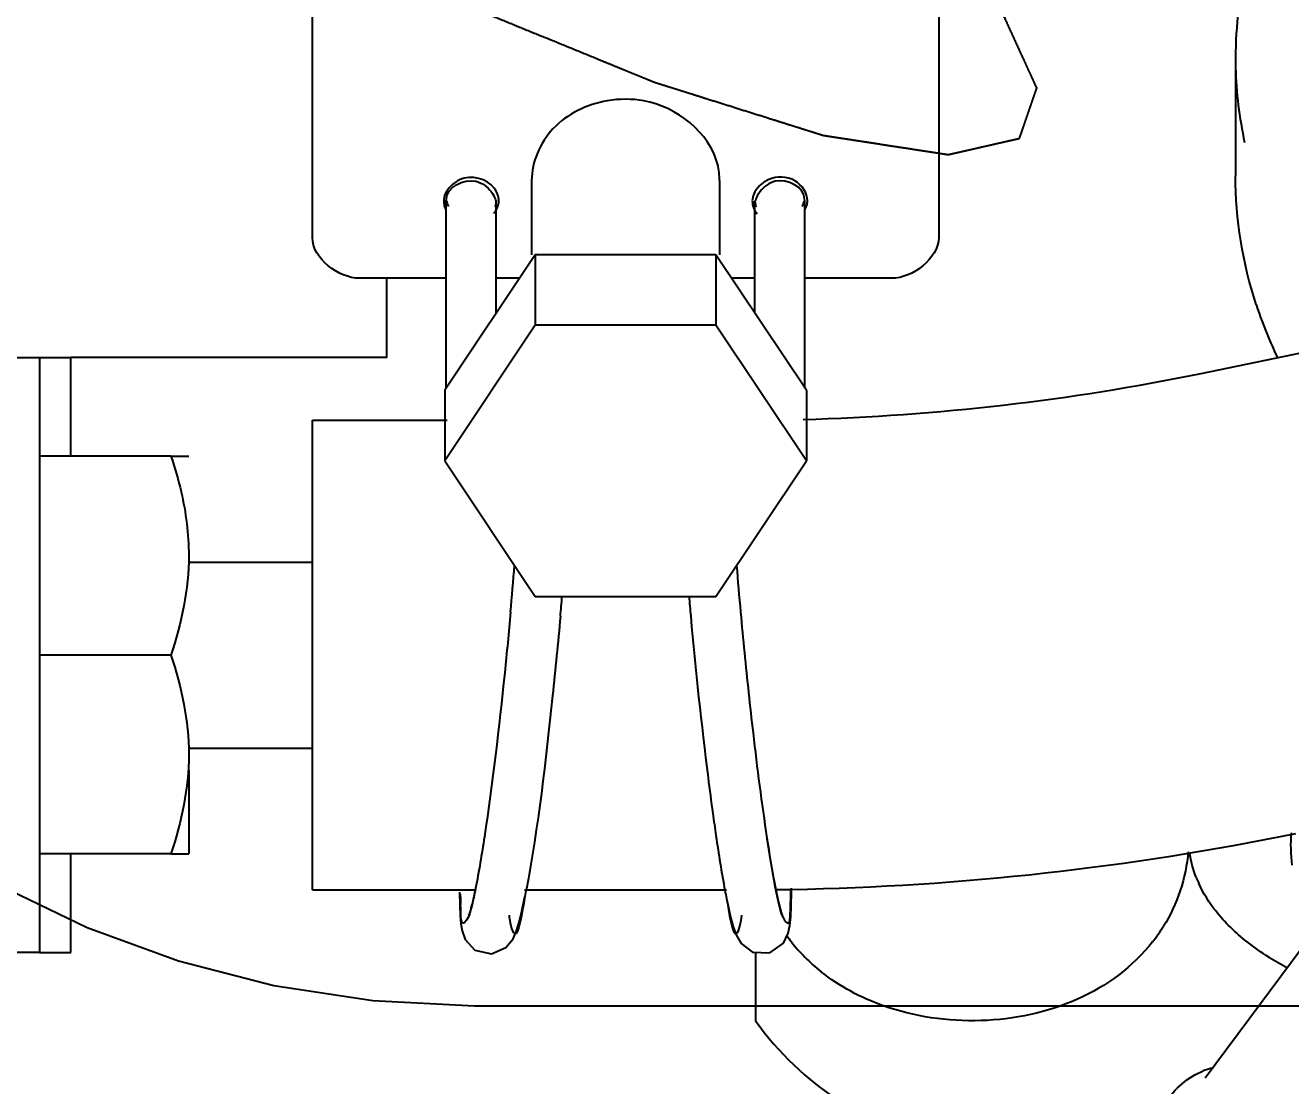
# Model space of a CAD drawing. Header units: millimetres. Extents: x 9130 to 9550, y -18883 to -17651.
# Drawn here: x 9353.1834 to 9353.5875, y -18046.7591 to -18046.4203 of the extents above; entities that cross this region are included whole.
import ezdxf

# ---------------------------------------------------------------- set-up
doc = ezdxf.new("R2010")
doc.units = ezdxf.units.MM
doc.linetypes.add('CENTER', pattern=[2, 1.25, -0.25, 0.25, -0.25])
for name, color, linetype in [('09__COSM', 7, 'Continuous'), ('3884027_DKREDXF_CONTINUOUS_LINE', 7, 'Continuous'), ('DEFAULT_1', 7, 'CENTER')]:
    doc.layers.add(name, color=color, linetype=linetype)
doc.styles.add('KOTE ZA MONNTAZU', font='simplex.shx', dxfattribs={"width": 0.7, "oblique": 8, "height": 3})
doc.dimstyles.new('KOTE ZA MONTAZU u cm', dxfattribs={"dimscale": 0, "dimtxt": 1.5, "dimasz": 1.5, "dimexe": 0.8, "dimexo": 0.1, "dimgap": 1, "dimtad": 1, "dimdec": 1, "dimlfac": 10, "dimzin": 12, "dimdsep": 46, "dimtxsty": 'KOTE ZA MONNTAZU', "dimcen": 1.5, "dimclrt": 1, "dimadec": 0, "dimazin": 0, "dimtfac": 1, "dimtdec": 1, "dimtmove": 0, "dimatfit": 3, "dimfxl": 1, "dimtolj": 2, "dimtzin": 0, "dimarcsym": 0})

# ---------------------------------------------------------------- blocks, each defined once
blk = doc.blocks.new('*D1102')
at = {"color": 0, "lineweight": -2, "transparency": 16777216}
for p, q in [((9345.409900719793, -18047.62649770107), (9345.409900719793, -18048.7073860062)), ((9359.40990071979, -18047.62649770108), (9359.40990071979, -18048.7073860062)), ((9346.009900719793, -18048.5073860062), (9358.809900719789, -18048.5073860062))]:
    blk.add_line(p, q, dxfattribs=at)
at = {"color": 0, "transparency": 16777216}
for points in [[(9346.009900719793, -18048.4073860062), (9346.009900719793, -18048.6073860062), (9345.409900719793, -18048.5073860062)], [(9358.809900719789, -18048.4073860062), (9358.809900719789, -18048.6073860062), (9359.40990071979, -18048.5073860062)]]:
    blk.add_solid(points, dxfattribs=at)
at = {"layer": 'Defpoints', "color": 0, "transparency": 16777216}
for p in [(9345.409900719793, -18047.52649770107), (9359.40990071979, -18047.52649770108), (9359.40990071979, -18048.5073860062)]:
    blk.add_point(p, dxfattribs=at)
at = {"color": 1, "transparency": 16777216, "insert": (9352.40990071979, -18047.7073860062), "char_height": 3, "width": 6.92318780531059, "attachment_point": 5, "style": 'KOTE ZA MONNTAZU'}
blk.add_mtext('\\A2;{\\H0.4x;140 cm}', dxfattribs=at)

msp = doc.modelspace()

# ---------------------------------------------------------------- linework, layer by layer
at = {"layer": '09__COSM', "color": 2, "linetype": 'CENTER'}
msp.add_open_spline([(9353.317883595055, -18046.41135288735), (9353.3220360816, -18046.41305057202), (9353.328264811424, -18046.41559709903), (9353.336569784517, -18046.41899246837), (9353.342798514337, -18046.42153899538), (9353.349027244158, -18046.42408552239), (9353.355255973978, -18046.4266320494), (9353.361484703802, -18046.42917857641), (9353.366675311985, -18046.43130068225), (9353.370827798537, -18046.43299836693), (9353.373423102612, -18046.43405941983), (9353.375499345924, -18046.4349082622), (9353.37705652826, -18046.43554489385), (9353.37861371117, -18046.43618152598), (9353.380170891929, -18046.43681815635), (9353.381468549245, -18046.43734868711), (9353.382376896274, -18046.43772004795), (9353.38289597216, -18046.43793227084), (9353.383285221496, -18046.438091391), (9353.383674690916, -18046.43825069084), (9353.38396617591, -18046.4383696619), (9353.38416145892, -18046.4384497595), (9353.384241398782, -18046.43848196753), (9353.384308682043, -18046.43851045391), (9353.38436378227, -18046.43852899322), (9353.384454547153, -18046.43855681536), (9353.384587164643, -18046.43859897262), (9353.384797702141, -18046.43866507666), (9353.385061439143, -18046.43874816812), (9353.385483102496, -18046.43888085657), (9353.386010290053, -18046.43904680562), (9353.386642868742, -18046.4392459066), (9353.387486323189, -18046.43951138781), (9353.388540635695, -18046.43984323478), (9353.389805813074, -18046.44024145309), (9353.39149271542, -18046.44077241015), (9353.393601343641, -18046.44143610671), (9353.396131697382, -18046.44223254249), (9353.398662051151, -18046.44302897828), (9353.40203585617, -18046.44409089268), (9353.406253112445, -18046.44541828567), (9353.411313819977, -18046.44701115726), (9353.41637452751, -18046.44860402885), (9353.420591783784, -18046.44993142184), (9353.423965588807, -18046.45099333624), (9353.426495942565, -18046.45178977203), (9353.429026296357, -18046.45258620784), (9353.431134924404, -18046.45324990427), (9353.432821827102, -18046.45378086161), (9353.434087003416, -18046.45417907907), (9353.435141319262, -18046.45451092868), (9353.435984766895, -18046.4547764045), (9353.436617366397, -18046.45497552195), (9353.437144488826, -18046.45514141947), (9353.437566285053, -18046.45527421304), (9353.437829683904, -18046.45535703699), (9353.438040915507, -18046.45542369013), (9353.438171765853, -18046.45546444941), (9353.438265704734, -18046.45549478249), (9353.438315717247, -18046.45550929692), (9353.438351916213, -18046.45551319264), (9353.438401894653, -18046.45552169811), (9353.438479216968, -18046.45553327499), (9353.438576774888, -18046.45554844181), (9353.438732361736, -18046.45557231989), (9353.438927018846, -18046.4556023009), (9353.439160533098, -18046.45563822101), (9353.439471911346, -18046.4556861344), (9353.440016811206, -18046.45576997356), (9353.440795245888, -18046.45588974864), (9353.441729364802, -18046.45603347666), (9353.442663484444, -18046.45617720524), (9353.443597603886, -18046.45632093366), (9353.444843096548, -18046.45651257161), (9353.44639996235, -18046.45675211904), (9353.448890947648, -18046.45713539493), (9353.452004679266, -18046.45761448979), (9353.455741157211, -18046.45818940362), (9353.459477635153, -18046.45876431745), (9353.462591366771, -18046.4592434123), (9353.465082352066, -18046.45962668819), (9353.466950591037, -18046.4599141451), (9353.468818830012, -18046.46020160202), (9353.470687068982, -18046.46048905894), (9353.472243934788, -18046.46072860636), (9353.473489427442, -18046.46092024431), (9353.474423546906, -18046.46106397275), (9353.475201979882, -18046.46118374651), (9353.475824726063, -18046.46127956539), (9353.47629178624, -18046.46135142991), (9353.476758844352, -18046.46142329305), (9353.477148065884, -18046.46148318327), (9353.477459428685, -18046.4615310859), (9353.477654063276, -18046.46156104678), (9353.477809695743, -18046.46158496571), (9353.477926626003, -18046.46160304117), (9353.478023412854, -18046.46161767059), (9353.478092449133, -18046.46162876186), (9353.478129891259, -18046.46163377145), (9353.478163627105, -18046.46164127041), (9353.478175749524, -18046.46163446647), (9353.478199451756, -18046.46163038356), (9353.478237418103, -18046.46162091399), (9353.478293492144, -18046.46160860129), (9353.478359994953, -18046.46159330588), (9353.478448939915, -18046.46157309369), (9353.478560027112, -18046.46154776625), (9353.478737819163, -18046.4615072771), (9353.478960041202, -18046.46145665374), (9353.479226715377, -18046.46139591082), (9353.479493387482, -18046.46133516653), (9353.479848951012, -18046.46125417462), (9353.480293405179, -18046.46115293457), (9353.480826750283, -18046.46103144659), (9353.481537877049, -18046.46086946258), (9353.482426785524, -18046.46066698258), (9353.483493475685, -18046.46042400657), (9353.484560165847, -18046.46018103057), (9353.485626856012, -18046.45993805457), (9353.487049109563, -18046.45961408656), (9353.488826926501, -18046.45920912655), (9353.490960306832, -18046.45872317454), (9353.493093687155, -18046.45823722253), (9353.494871504097, -18046.45783226253), (9353.496293757644, -18046.45750829452), (9353.497182666122, -18046.45730581452), (9353.49789379288, -18046.45714383051), (9353.49842713801, -18046.45702234254), (9353.498960482908, -18046.45690085442), (9353.499493828685, -18046.45677936686), (9353.499938280753, -18046.45667812548), (9353.500249402585, -18046.45660725993), (9353.50042717808, -18046.45656676001), (9353.500560533395, -18046.45653640006), (9353.500671587355, -18046.45651105233), (9353.500760599794, -18046.45649088132), (9353.500815847126, -18046.45647803037), (9353.500860927737, -18046.45646830858), (9353.50088708897, -18046.45646095707), (9353.500912631234, -18046.45645799708), (9353.500921331708, -18046.45644437249), (9353.500928733813, -18046.4564155753), (9353.500943390272, -18046.45637702128), (9353.500964559384, -18046.45631389034), (9353.500991801864, -18046.45623547126), (9353.501034953284, -18046.4561097243), (9353.501089042335, -18046.45595263544), (9353.501153885083, -18046.45576408822), (9353.501240364481, -18046.4555127061), (9353.501348456042, -18046.45519847359), (9353.501478169203, -18046.45482139666), (9353.501651118933, -18046.45431862669), (9353.501867306497, -18046.45369016447), (9353.502126731402, -18046.45293600971), (9353.502386156351, -18046.45218185497), (9353.502732056268, -18046.45117631531), (9353.50316443117, -18046.44991939075), (9353.50368328105, -18046.44841108127), (9353.504115655947, -18046.4471541567), (9353.504461555867, -18046.44614861704), (9353.504720980809, -18046.4453944623), (9353.50498040575, -18046.44464030756), (9353.505239830682, -18046.44388615281), (9353.505499255656, -18046.44313199809), (9353.505715442994, -18046.44250353574), (9353.505888393187, -18046.44200076606), (9353.506018104943, -18046.44162368825), (9353.506126200913, -18046.44130945847), (9353.506212671311, -18046.44105807077), (9353.506277541537, -18046.44086954061), (9353.506331544619, -18046.44071239837), (9353.506374871433, -18046.44058676032), (9353.506401667548, -18046.44050806406), (9353.506423752891, -18046.44044550208), (9353.506436076665, -18046.44040549951), (9353.50644766855, -18046.44037930409), (9353.506449653085, -18046.44036150903), (9353.506434160323, -18046.44033306712), (9353.506420778564, -18046.4403011602), (9353.5063960235, -18046.44024807187), (9353.506366224747, -18046.44018240901), (9353.50631790676, -18046.44007695857), (9353.50625772885, -18046.43994527927), (9353.50618542138, -18046.43978720688), (9353.506089044202, -18046.43957646365), (9353.505920368867, -18046.4392076537), (9353.505679412088, -18046.43868078721), (9353.50539026053, -18046.43804854533), (9353.505101109886, -18046.43741630401), (9353.504811959001, -18046.43678406254), (9353.504426424572, -18046.43594107396), (9353.503944506507, -18046.43488733823), (9353.503366204839, -18046.43362285535), (9353.502787903164, -18046.43235837248), (9353.502016834273, -18046.43067239531), (9353.501052998157, -18046.42856492385), (9353.499896394818, -18046.4260359581), (9353.498739791476, -18046.42350699235), (9353.497583188137, -18046.4209780266), (9353.49604105035, -18046.41760607226), (9353.494884447007, -18046.41507710651), (9353.494113378116, -18046.41339112934)], degree=3, knots=[0, 0, 0, 0, 0.03125, 0.046875, 0.0625, 0.078125, 0.09375, 0.109375, 0.125, 0.1328125, 0.140625, 0.14453125, 0.1484375, 0.15234375, 0.15625, 0.16015625, 0.162109375, 0.1630859375, 0.1640625, 0.1650390625, 0.166015625, 0.1662597656, 0.1665039062, 0.1666259766, 0.1667480469, 0.1669921875, 0.1674804688, 0.16796875, 0.1689453125, 0.169921875, 0.171875, 0.173828125, 0.17578125, 0.1796875, 0.18359375, 0.1875, 0.1953125, 0.203125, 0.2109375, 0.21875, 0.234375, 0.25, 0.265625, 0.28125, 0.2890625, 0.296875, 0.3046875, 0.3125, 0.31640625, 0.3203125, 0.32421875, 0.326171875, 0.328125, 0.330078125, 0.3310546875, 0.33203125, 0.3325195312, 0.3330078125, 0.3332519531, 0.3333740234, 0.3334960938, 0.3337402344, 0.333984375, 0.3344726562, 0.3349609375, 0.3359375, 0.3369140625, 0.337890625, 0.33984375, 0.34375, 0.34765625, 0.3515625, 0.35546875, 0.359375, 0.3671875, 0.375, 0.390625, 0.40625, 0.421875, 0.4375, 0.4453125, 0.453125, 0.4609375, 0.46875, 0.4765625, 0.48046875, 0.484375, 0.48828125, 0.490234375, 0.4921875, 0.494140625, 0.49609375, 0.4970703125, 0.498046875, 0.4985351562, 0.4990234375, 0.4995117188, 0.4997558594, 0.4998779297, 0.5, 0.5001220703, 0.5002441406, 0.5004882812, 0.5009765625, 0.5014648438, 0.501953125, 0.5029296875, 0.50390625, 0.505859375, 0.5078125, 0.509765625, 0.51171875, 0.515625, 0.51953125, 0.5234375, 0.53125, 0.5390625, 0.546875, 0.5546875, 0.5625, 0.578125, 0.59375, 0.609375, 0.625, 0.6328125, 0.640625, 0.64453125, 0.6484375, 0.65234375, 0.65625, 0.66015625, 0.662109375, 0.6630859375, 0.6640625, 0.6650390625, 0.6655273438, 0.666015625, 0.6662597656, 0.6665039062, 0.6666259766, 0.6667480469, 0.6669921875, 0.6674804688, 0.66796875, 0.6689453125, 0.669921875, 0.671875, 0.673828125, 0.67578125, 0.6796875, 0.68359375, 0.6875, 0.6953125, 0.703125, 0.7109375, 0.71875, 0.734375, 0.75, 0.765625, 0.7734375, 0.78125, 0.7890625, 0.796875, 0.8046875, 0.8125, 0.81640625, 0.8203125, 0.82421875, 0.826171875, 0.828125, 0.830078125, 0.8310546875, 0.83203125, 0.8325195312, 0.8330078125, 0.8332519531, 0.8333740234, 0.8334960938, 0.8337402344, 0.833984375, 0.8344726562, 0.8349609375, 0.8359375, 0.8369140625, 0.837890625, 0.83984375, 0.84375, 0.84765625, 0.8515625, 0.85546875, 0.859375, 0.8671875, 0.875, 0.8828125, 0.890625, 0.90625, 0.921875, 0.9375, 0.953125, 0.96875, 1, 1, 1, 1], dxfattribs=at)
at = {"layer": '3884027_DKREDXF_CONTINUOUS_LINE', "color": 6, "linetype": 'Continuous'}
for p, q in [((9353.275100659792, -18046.48815734697), (9353.275100659792, -18046.39887531575)), ((9353.475100659793, -18046.39887531575), (9353.475100659793, -18046.48815734697)), ((9353.55897774509, -18046.53152437054), (9354.092414493478, -18046.42182219881)), ((9353.569892552145, -18046.43088013), (9353.569892552145, -18046.46841484867)), ((9353.345100659792, -18046.46994327308), (9353.345100659792, -18046.49364203136)), ((9353.405100659793, -18046.46994327308), (9353.405100659793, -18046.49364203136)), ((9353.317814945507, -18046.53626932764), (9353.317814945507, -18046.4764384738)), ((9353.333814945507, -18046.51226933043), (9353.333814945507, -18046.4764384738)), ((9353.416386374078, -18046.51226933043), (9353.416386374078, -18046.4764384738)), ((9353.432386374081, -18046.53626932764), (9353.432386374081, -18046.4764384738)), ((9353.346233146332, -18046.49364203136), (9353.317365632874, -18046.53694329651)), ((9353.346233146332, -18046.49364203136), (9353.346233146332, -18046.51614203923)), ((9353.403968173252, -18046.49364203136), (9353.346233146332, -18046.49364203136)), ((9353.403968173252, -18046.49364203136), (9353.403968173252, -18046.51614203923)), ((9353.432835686714, -18046.53694329651), (9353.403968173252, -18046.49364203136)), ((9353.317814945507, -18046.50114772651), (9353.290100659791, -18046.50114772651)), ((9353.298900719792, -18046.52649769899), (9353.298900719792, -18046.50114772651)), ((9353.341229348987, -18046.50114772651), (9353.333814945507, -18046.50114772651)), ((9353.416386374078, -18046.50114772651), (9353.408971970597, -18046.50114772651)), ((9353.460100659793, -18046.50114772651), (9353.432386374081, -18046.50114772651)), ((9353.346233146332, -18046.51614203923), (9353.317365632874, -18046.55944330438)), ((9353.403968173252, -18046.51614203923), (9353.346233146332, -18046.51614203923)), ((9353.432835686714, -18046.55944330438), (9353.403968173252, -18046.51614203923)), ((9353.012603806399, -18046.52649770107), (9353.187900719795, -18046.52649770107)), ((9353.187900719795, -18046.52649770107), (9353.187900719795, -18046.71649770107)), ((9353.298900719792, -18046.52649770107), (9353.197900719793, -18046.52649770107)), ((9353.317365632874, -18046.53694329651), (9353.317365632874, -18046.55944330438)), ((9353.432835686714, -18046.53694329651), (9353.432835686714, -18046.55944330438)), ((9353.275100658795, -18046.54649769884), (9353.318118705256, -18046.54649769884)), ((9353.229929128554, -18046.55799770107), (9353.187900719795, -18046.55799770107)), ((9353.317365632874, -18046.55944330438), (9353.346233146332, -18046.60274456952)), ((9353.403968173252, -18046.60274456952), (9353.432835686714, -18046.55944330438)), ((9353.235600719794, -18046.59179770107), (9353.275100658795, -18046.59179770107)), ((9353.346233146332, -18046.60274456952), (9353.403968173252, -18046.60274456952)), ((9353.229929128554, -18046.62149770107), (9353.187900719795, -18046.62149770107)), ((9353.235600719794, -18046.65119770107), (9353.275100658795, -18046.65119770107)), ((9353.421337367598, -18046.68676313125), (9353.42028747868, -18046.68015508535)), ((9353.229929128554, -18046.68499770108), (9353.187900719795, -18046.68499770108)), ((9353.275100658795, -18046.69649769884), (9353.327182237374, -18046.69649769884)), ((9353.342873901396, -18046.69649769884), (9353.407333903311, -18046.69649769884)), ((9353.423027077692, -18046.69642624908), (9353.424867260497, -18046.69640088212)), ((9353.42804211024, -18046.70167825546), (9353.428100659787, -18046.69727462932)), ((9353.428100509913, -18046.69723250571), (9353.428116077363, -18046.69594641869)), ((9353.34199948695, -18046.70331289306), (9353.342873901396, -18046.69920285251)), ((9353.325397017461, -18046.70361950004), (9353.32513734382, -18046.70438766069)), ((9353.325958436182, -18046.70159649945), (9353.325397017461, -18046.70361950004)), ((9353.408650653359, -18046.70519848517), (9353.409516922386, -18046.70834145845)), ((9353.425030399829, -18046.70437213804), (9353.425150955192, -18046.70459991879)), ((9353.409516922386, -18046.70834145845), (9353.410449416415, -18046.71091646336)), ((9353.339178866443, -18046.71210123894), (9353.340255157926, -18046.70963294518)), ((9353.594899993486, -18046.71006072402), (9353.560202074996, -18046.75660917043)), ((9353.187900719795, -18046.71649770107), (9353.054723980948, -18046.71649770107)), ((9353.416548187082, -18046.71660511371), (9353.416548187082, -18046.7382826202))]:
    msp.add_line(p, q, dxfattribs=at)
at = {"layer": '3884027_DKREDXF_CONTINUOUS_LINE', "color": 7, "linetype": 'Continuous'}
for p, q in [((9353.317814945507, -18046.4764384738), (9353.318118705256, -18046.47454746577)), ((9353.432386374081, -18046.4764384738), (9353.432082614332, -18046.47454746577)), ((9353.333814945507, -18046.4764384738), (9353.333511185761, -18046.47832948183)), ((9353.416386374078, -18046.4764384738), (9353.416690133827, -18046.47832948183)), ((9353.187900719795, -18046.52649770107), (9353.197900719793, -18046.52649770107)), ((9353.197900719793, -18046.55799770107), (9353.197900719793, -18046.52649770107)), ((9353.275100658795, -18046.69649769884), (9353.275100658795, -18046.54649769884)), ((9353.229929128554, -18046.55799770107), (9353.235600719794, -18046.55799770107)), ((9353.235600719794, -18046.65841903599), (9353.235600719794, -18046.68499770108)), ((9353.197900719793, -18046.71649770107), (9353.197900719793, -18046.68499770108)), ((9353.229929128554, -18046.68499770108), (9353.235600719794, -18046.68499770108)), ((9353.187900719795, -18046.71649770107), (9353.197900719793, -18046.71649770107))]:
    msp.add_line(p, q, dxfattribs=at)
at = {"layer": '3884027_DKREDXF_CONTINUOUS_LINE', "color": 6, "linetype": 'Continuous'}
for points in [[(9353.42302223127, -18046.6960926133), (9353.422308906507, -18046.69235395905), (9353.421337367598, -18046.68676313125)], [(9353.322100659794, -18046.69727482017), (9353.322150328137, -18046.70136168785), (9353.322294220512, -18046.70464298016), (9353.322539308103, -18046.70730893696)], [(9353.327182237374, -18046.69607686593), (9353.326659219494, -18046.69859080559), (9353.325958436182, -18046.70159649945)], [(9353.425150955192, -18046.70459991879), (9353.425053900073, -18046.70436060436), (9353.42460813404, -18046.70296007051), (9353.423964253097, -18046.70045682199), (9353.423189362513, -18046.69691807065), (9353.42302223127, -18046.6960926133)], [(9353.407333903311, -18046.69923528457), (9353.407734733935, -18046.70118490404), (9353.408650653359, -18046.70519848517)], [(9353.32513734382, -18046.70438766069), (9353.325072783317, -18046.70455047084), (9353.325153617554, -18046.70441999923)], [(9353.340255157926, -18046.70963294518), (9353.341120301679, -18046.70684613217), (9353.34199948695, -18046.70331289306)], [(9353.42117023602, -18046.71663946189), (9353.42551561745, -18046.7135484761), (9353.42706335095, -18046.71035048071), (9353.427589837816, -18046.70784225998), (9353.42787710007, -18046.70508010842), (9353.42804211024, -18046.70167825546)], [(9353.322539308103, -18046.70730893696), (9353.322947476294, -18046.70963389971), (9353.32391504777, -18046.71230902926), (9353.327004722081, -18046.71571172924), (9353.332316100043, -18046.71695119566), (9353.336910294203, -18046.71496039167), (9353.339178866443, -18046.71210123894)], [(9353.410449416415, -18046.71091646336), (9353.411981403327, -18046.71358181769), (9353.41564933098, -18046.71639300534), (9353.42117023602, -18046.71663946189)]]:
    msp.add_lwpolyline(points, dxfattribs=at)
for centre, radius, start, end in [((9353.695006669792, -18046.43090305783), 0.125114117967, 172.8387237956751, 179.98966877124), ((9353.694394998698, -18046.43088024483), 0.124502444837, 180.0001165132138, 181.3446667777485), ((9353.6963059286, -18046.43073909513), 0.126416197478, 181.3882982732101, 192.3282652377353), ((9353.375100659794, -18046.47869329618), 0.034726757105, 80.29786598849907, 99.70213401150092), ((9353.38246066114, -18046.46996971925), 0.02264001410200001, 0.06692815531680883, 13.00372130825147), ((9353.710588422471, -18046.465742377), 0.14104732377, 198.0892101478779, 202.7787740133473), ((9353.715356567855, -18046.46376799622), 0.146208016766, 202.768698847506, 205.4572948239131), ((9353.411666329563, -18045.81453678961), 0.7319643736960001, 271.5795032541814, 281.6103516575417), ((9351.94545142014, -18046.48176864557), 1.398613638721, 354.8297923647814, 355.4465386040945), ((9354.804749899575, -18046.48176864556), 1.39861363885, 184.5534613959055, 185.1702076352186), ((9351.875653148914, -18046.47547623449), 1.484669560807, 354.8359183315506, 355.0845362027522), ((9354.87454817079, -18046.47547623449), 1.484669560923, 184.9154637972474, 185.1640816684493), ((9354.926351817028, -18046.47093848125), 1.5206967727, 185.1637262418601, 186.1410846841171), ((9354.841743695268, -18046.47961860599), 1.451625864342, 185.117787834031, 187.1635387920712), ((9354.41978166719, -18046.53207444907), 1.026416381654, 187.1955278280356, 187.839760229917), ((9353.411617750697, -18045.81404863893), 0.8824523107360002, 271.0717515524241, 281.6088649372946), ((9353.592721363604, -18046.67863540836), 0.03799955962900001, 201.6256657143401, 204.5285898558124), ((9353.12234709228, -18046.65518583251), 0.224876791992, 348.7121388717654, 349.3599202422064), ((9353.627415763995, -18046.65527006811), 0.224430313563, 190.6403280471107, 191.2971262710939), ((9353.627159559217, -18046.65528286361), 0.208176570056, 190.8993744031532, 191.3051512192251), ((9353.411805610327, -18045.81564409507), 0.8808536340600001, 270.8496358847117, 271.0614753292942), ((9353.275999932923, -18046.69588269139), 0.151893916736, 359.2586580660346, 359.5980537625023), ((9353.44878870802, -18046.69623310318), 0.126478833323, 180.7315657751973, 181.4132445482527), ((9353.413877149558, -18046.69713552292), 0.09155564703, 181.3875165032972, 182.6237429383485), ((9353.257764857199, -18046.68465550784), 0.07027407573, 345.361773661367, 346.2772533807476), ((9353.493684414274, -18046.68434409232), 0.07156028032999999, 193.7279367162798, 194.5146449541339), ((9353.33632417003, -18046.69713552292), 0.09155564703, 357.3762570616515, 358.6124834967028), ((9353.301412611561, -18046.69623310318), 0.126478833325, 358.5867554517473, 359.2684342248026), ((9353.50006999259, -18046.67902345054), 0.05515482632300001, 321.844944040952, 328.1451499696677), ((9353.47186997309, -18046.67869704705), 0.055700297411, 215.716411342786, 218.1419375545906), ((9353.472923276395, -18046.67785304905), 0.05704996731799999, 218.1552524545894, 224.7095709167847), ((9353.47490634319, -18046.67587752736), 0.059849103821, 224.7180467229356, 231.45877866826), ((9353.630047212466, -18046.63865961981), 0.09349408365100001, 238.0476829402464, 242.2282425254054), ((9353.497900719793, -18046.68012967168), 0.1, 215.5581905391433, 258.3899496927972), ((9353.569724796462, -18046.77968479167), 0.027299355164, 105.9191125193116, 111.7925861677729)]:
    msp.add_arc(centre, radius, start, end, dxfattribs=at)
for points, knots in [([(9353.369248295114, -18046.44446322918), (9353.36283195271, -18046.44556837586), (9353.350655136108, -18046.45129253932), (9353.345100659792, -18046.46399838784), (9353.345100659792, -18046.46994327308)], [0, 0, 0, 0, 0.522717958, 1, 1, 1, 1]), ([(9353.338374646331, -18046.60780434036), (9353.337789919535, -18046.6142753218), (9353.335452899899, -18046.63826166095), (9353.33264668059, -18046.66221177129), (9353.330001406013, -18046.67961544099)], [0, 0, 0, 0, 0.2695893278, 1, 1, 1, 1]), ([(9353.354296465468, -18046.60910874248), (9353.353532030555, -18046.61756848542), (9353.350580154793, -18046.64684305989), (9353.347228051845, -18046.67613178981), (9353.34335744948, -18046.69670683425)], [0, 0, 0, 0, 0.2886226316, 1, 1, 1, 1]), ([(9353.41438157725, -18046.63361813125), (9353.4148385518, -18046.63786560721), (9353.416574142624, -18046.65333987728), (9353.418548140808, -18046.66879041726), (9353.4202525042, -18046.67996078125)], [0, 0, 0, 0, 0.2743443021, 1, 1, 1, 1]), ([(9353.402958765773, -18046.67208079065), (9353.40328454532, -18046.67444264737), (9353.404455586324, -18046.68267092682), (9353.405748494451, -18046.69088447283), (9353.406844388237, -18046.69670958841)], [0, 0, 0, 0, 0.2868569764, 1, 1, 1, 1]), ([(9353.327182237384, -18046.69607686574), (9353.326994081699, -18046.69701797409), (9353.3266299685, -18046.69877198654), (9353.326230520512, -18046.70051841546), (9353.326032960695, -18046.70132619363)], [0, 0, 0, 0, 0.5357688685, 1, 1, 1, 1]), ([(9353.423022231256, -18046.69609261311), (9353.42320987622, -18046.6970307581), (9353.42357303262, -18046.69877950176), (9353.423971356615, -18046.7005206951), (9353.424168358893, -18046.70132619363)], [0, 0, 0, 0, 0.5356915364, 1, 1, 1, 1]), ([(9353.325141596588, -18046.70456339896), (9353.32482129377, -18046.705563385), (9353.32219528658, -18046.70967497911), (9353.322509071104, -18046.70329169691), (9353.3224174816, -18046.7013266612)], [0, 0, 0, 0, 0.3480151342, 1, 1, 1, 1]), ([(9353.34287390141, -18046.69920285228), (9353.342108561179, -18046.70303199561), (9353.340448674686, -18046.71609182495), (9353.338101993506, -18046.70660514964), (9353.338007222645, -18046.70457165938)], [0, 0, 0, 0, 0.6573232774000001, 1, 1, 1, 1]), ([(9353.407333903297, -18046.69923528433), (9353.408097920956, -18046.70305445259), (9353.409762028206, -18046.71608561055), (9353.412099299736, -18046.70660571487), (9353.412194096943, -18046.70457165938)], [0, 0, 0, 0, 0.6566804503, 1, 1, 1, 1]), ([(9353.425050807431, -18046.70453551351), (9353.42537300466, -18046.70554509991), (9353.427992599502, -18046.70969513458), (9353.427692190193, -18046.70329294748), (9353.427783837988, -18046.7013266612)], [0, 0, 0, 0, 0.3499643055, 1, 1, 1, 1]), ([(9353.325757891287, -18046.70241481624), (9353.325657366518, -18046.70279908153), (9353.325461856477, -18046.7035181813), (9353.325247733914, -18046.70423203801), (9353.325141596588, -18046.70456339896)], [0, 0, 0, 0, 0.5330489327, 1, 1, 1, 1]), ([(9353.424408079694, -18046.7022790634), (9353.424512878528, -18046.70268339194), (9353.424716476793, -18046.70343863777), (9353.424940003346, -18046.70418831531), (9353.425050807431, -18046.70453551351)], [0, 0, 0, 0, 0.5340341107, 1, 1, 1, 1]), ([(9353.519268671387, -18046.73147475834), (9353.500388462426, -18046.73982147279), (9353.468631020429, -18046.74082290158), (9353.443487940398, -18046.72737168318), (9353.437615711928, -18046.72268910764)], [0, 0, 0, 0, 0.7332261027, 1, 1, 1, 1])]:
    msp.add_open_spline(points, degree=3, knots=knots, dxfattribs=at)
for points in [[(9353.404520082318, -18046.46487539146), (9353.402191851032, -18046.45474690229), (9353.39119485509, -18046.44622727549), (9353.380953024474, -18046.44446322918)], [(9353.576512472571, -18046.50953720776), (9353.57220575783, -18046.49633812683), (9353.569892552145, -18046.48229877928), (9353.569892552145, -18046.46841484867)], [(9353.290100659791, -18046.50114772651), (9353.283486281847, -18046.50114772651), (9353.275100659792, -18046.49477172492), (9353.275100659792, -18046.48815734697)], [(9353.475100659793, -18046.48815734697), (9353.475100659793, -18046.49477172492), (9353.46671503774, -18046.50114772651), (9353.460100659793, -18046.50114772651)], [(9353.330001406013, -18046.67961544099), (9353.329164852445, -18046.68511925603), (9353.328273653404, -18046.69061787198), (9353.327182237384, -18046.69607686574)], [(9353.4202525042, -18046.67996078125), (9353.421001341821, -18046.68486864822), (9353.421799122485, -18046.68977085437), (9353.422738332667, -18046.69464587233)], [(9353.588036903291, -18046.68859046579), (9353.587596920881, -18046.68516951096), (9353.587480824704, -18046.6816834566), (9353.587770391163, -18046.67824650043)], [(9353.554785285634, -18046.68432496786), (9353.554116837533, -18046.69265611731), (9353.551327848998, -18046.70103270539), (9353.546917831476, -18046.70813246732)], [(9353.557396536327, -18046.69263980446), (9353.55637898332, -18046.69007172633), (9353.555650301912, -18046.6873664071), (9353.555269497132, -18046.68463045624)], [(9353.563578091716, -18046.70322695774), (9353.561445492627, -18046.70051393036), (9353.559583145603, -18046.69755052672), (9353.558151103452, -18046.69441082104)], [(9353.573586215995, -18046.71309892934), (9353.569904112324, -18046.71020070406), (9353.566473922367, -18046.70691094499), (9353.563578091716, -18046.70322695774)], [(9353.54344053492, -18046.71309764788), (9353.53719006686, -18046.72105853851), (9353.52852586435, -18046.72738226411), (9353.519268671387, -18046.73147475834)], [(9353.580568898566, -18046.71798830398), (9353.578159245712, -18046.71648253735), (9353.575818973326, -18046.71485635778), (9353.573586215995, -18046.71309892934)], [(9353.547713483198, -18046.76440908298), (9353.550337423107, -18046.75993019284), (9353.554771173442, -18046.75626635859), (9353.559589973911, -18046.7543364157)]]:
    msp.add_open_spline(points, degree=3, dxfattribs=at)
at = {"layer": '3884027_DKREDXF_CONTINUOUS_LINE', "color": 7, "linetype": 'Continuous'}
for points, knots in [([(9353.322235513764, -18046.46962902039), (9353.321153330167, -18046.47013245058), (9353.319222440254, -18046.47147580583), (9353.31783360534, -18046.47340697942), (9353.31742147829, -18046.47444119713)], [0, 0, 0, 0, 0.5173921745000001, 1, 1, 1, 1]), ([(9353.328718566225, -18046.47061295691), (9353.329612537937, -18046.471083799), (9353.331228223467, -18046.47224800586), (9353.332492529024, -18046.47380002093), (9353.332952429859, -18046.47463869011)], [0, 0, 0, 0, 0.5137004234, 1, 1, 1, 1]), ([(9353.420806942335, -18046.46962902039), (9353.41974590023, -18046.47012261559), (9353.417847215349, -18046.4714351473), (9353.416466514502, -18046.4733135967), (9353.416041533374, -18046.47432255184)], [0, 0, 0, 0, 0.5166504603000001, 1, 1, 1, 1]), ([(9353.42148275336, -18046.47061295691), (9353.420588781648, -18046.471083799), (9353.418973096117, -18046.47224800586), (9353.417708790561, -18046.47380002093), (9353.417248889726, -18046.47463869011)], [0, 0, 0, 0, 0.5137004234, 1, 1, 1, 1]), ([(9353.433186374079, -18046.47643846285), (9353.433186374079, -18046.47392231091), (9353.429598090095, -18046.46858574353), (9353.42334367696, -18046.46844893521), (9353.420806942335, -18046.46962902039)], [0, 0, 0, 0, 0.4735001653, 1, 1, 1, 1]), ([(9353.31742147829, -18046.47444119713), (9353.317293058617, -18046.47476346159), (9353.317090318347, -18046.4754190616), (9353.317014945505, -18046.47610290092), (9353.317014945505, -18046.47643846285)], [0, 0, 0, 0, 0.5083133702, 1, 1, 1, 1]), ([(9353.332952429859, -18046.47463869011), (9353.333112952112, -18046.4749314164), (9353.33338829125, -18046.47552296913), (9353.33356496685, -18046.47615273108), (9353.333619511157, -18046.47646414629)], [0, 0, 0, 0, 0.5136110471, 1, 1, 1, 1]), ([(9353.334614945508, -18046.47643846285), (9353.334614945508, -18046.47572194509), (9353.33434057098, -18046.4742489304), (9353.333632881522, -18046.47293867326), (9353.333190024607, -18046.47233356984)], [0, 0, 0, 0, 0.4886350018, 1, 1, 1, 1]), ([(9353.416041533374, -18046.47432255184), (9353.415898279674, -18046.47466265296), (9353.415671403078, -18046.47535585881), (9353.415586374076, -18046.47608246898), (9353.415586374076, -18046.47643846285)], [0, 0, 0, 0, 0.5089967947, 1, 1, 1, 1]), ([(9353.417248889726, -18046.47463869011), (9353.417088367476, -18046.4749314164), (9353.416813028338, -18046.47552296913), (9353.416636352735, -18046.47615273107), (9353.416581808431, -18046.47646414629)], [0, 0, 0, 0, 0.5136110471, 1, 1, 1, 1]), ([(9353.317014945505, -18046.47643846285), (9353.317014945505, -18046.4769504155), (9353.317153332117, -18046.47799358166), (9353.317527460162, -18046.47897392291), (9353.317765643505, -18046.4794453309)], [0, 0, 0, 0, 0.4922071425, 1, 1, 1, 1]), ([(9353.318677461155, -18046.47823825748), (9353.318516938905, -18046.47794553119), (9353.318241599767, -18046.47735397846), (9353.318064924164, -18046.47672421652), (9353.31801037986, -18046.4764128013)], [0, 0, 0, 0, 0.5136110473, 1, 1, 1, 1]), ([(9353.332989486104, -18046.48046814132), (9353.33324486487, -18046.48015474759), (9353.333705608778, -18046.47950680538), (9353.334064786051, -18046.478796151), (9353.334208404829, -18046.47843574837)], [0, 0, 0, 0, 0.5102906425, 1, 1, 1, 1]), ([(9353.334208404829, -18046.47843574837), (9353.334336826922, -18046.47811348092), (9353.33453957111, -18046.47745787461), (9353.334614945508, -18046.47677402818), (9353.334614945508, -18046.47643846285)], [0, 0, 0, 0, 0.5083134834, 1, 1, 1, 1]), ([(9353.415586374076, -18046.47643846285), (9353.415586374076, -18046.47715498061), (9353.415860748604, -18046.47862799529), (9353.416568438066, -18046.47993825244), (9353.417011294981, -18046.48054335586)], [0, 0, 0, 0, 0.4886350018, 1, 1, 1, 1]), ([(9353.43152385843, -18046.47823825748), (9353.431684380683, -18046.47794553119), (9353.431959719821, -18046.47735397846), (9353.432136395424, -18046.47672421652), (9353.432190939728, -18046.4764128013)], [0, 0, 0, 0, 0.5136110473, 1, 1, 1, 1]), ([(9353.432309898288, -18046.47939311808), (9353.432578720995, -18046.47893326811), (9353.433013256408, -18046.47798161439), (9353.433186374079, -18046.47694209135), (9353.433186374079, -18046.47643846285)], [0, 0, 0, 0, 0.5140078655, 1, 1, 1, 1])]:
    msp.add_open_spline(points, degree=3, knots=knots, dxfattribs=at)
for points in [[(9353.318118705256, -18046.47454746577), (9353.319292044655, -18046.47096592537), (9353.325383959278, -18046.46885666723), (9353.328718566225, -18046.47061295691)], [(9353.333190024607, -18046.47233356984), (9353.330968709828, -18046.46929844689), (9353.325645715968, -18046.4680425994), (9353.322235513764, -18046.46962902039)], [(9353.432082614332, -18046.47454746577), (9353.430909274934, -18046.47096592537), (9353.424817360306, -18046.46885666723), (9353.42148275336, -18046.47061295691)], [(9353.229929128554, -18046.55799770107), (9353.231174253853, -18046.56173307697), (9353.232273028358, -18046.56552322215), (9353.233162027549, -18046.5693589816)], [(9353.233162027549, -18046.5693589816), (9353.234707430058, -18046.57602692049), (9353.235600719794, -18046.58290301861), (9353.235600719794, -18046.58974770107)], [(9353.235600719794, -18046.58974770107), (9353.235600719794, -18046.60049856382), (9353.233328849861, -18046.61129853715), (9353.229929128554, -18046.62149770107)], [(9353.229929128554, -18046.62149770107), (9353.233328849861, -18046.631696865), (9353.235600719794, -18046.64249683833), (9353.235600719794, -18046.65324770107)], [(9353.235600719794, -18046.65324770107), (9353.235600719794, -18046.66399856381), (9353.233328849861, -18046.67479853715), (9353.229929128554, -18046.68499770108)]]:
    msp.add_open_spline(points, degree=3, dxfattribs=at)
at = {"layer": 'DEFAULT_1', "color": 2, "linetype": 'CENTER'}
msp.add_line((9353.326900719794, -18046.73349770107), (9353.858900719793, -18046.73349770107), dxfattribs=at)
msp.add_arc((9353.326900719794, -18046.41549770107), 0.3180000000000001, 180, 270, dxfattribs=at)

# ---------------------------------------------------------------- dimensions: what is measured, and where the dimension line sits
at = {"color": 4}
dim = msp.add_linear_dim(base=(9359.40990071979, -18048.5073860062), p1=(9345.409900719793, -18047.52649770107), p2=(9359.40990071979, -18047.52649770108), text='{\\H0.4x;<>}', dimstyle='KOTE ZA MONTAZU u cm', override={"dimscale": 1, "dimasz": 0.6, "dimexe": 0.2, "dimgap": 0.2, "dimpost": ' cm'}, dxfattribs=at)
dim.commit()
dim.dimension.update_dxf_attribs({"geometry": '*D1102', "text_midpoint": (9352.40990071979, -18048.5073860062), "dimtype": 160})

doc.saveas('drawing.dxf')
